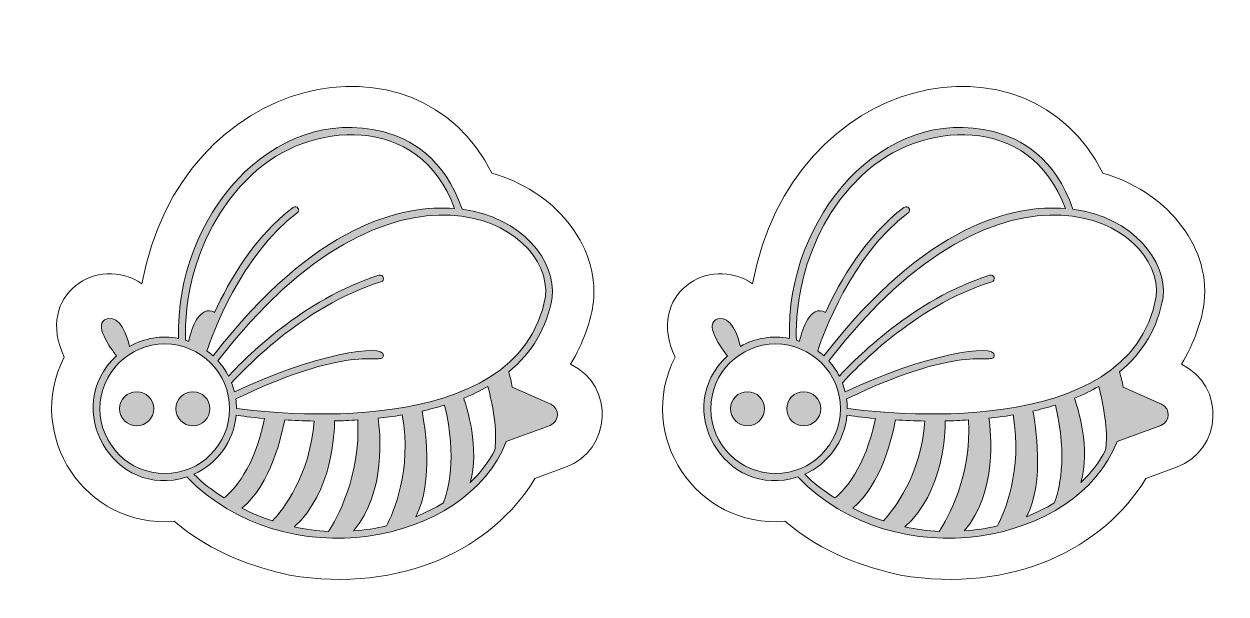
# Model space of a CAD drawing. Header units: inches. Extents: x 16.8 to 30.5, y -15.4 to -9.4.
# Drawn here: x 22.978 to 26.617, y -11.387 to -9.66 of the extents above; entities that cross this region are included whole.
import ezdxf

# ---------------------------------------------------------------- set-up
doc = ezdxf.new("R2010")
doc.units = ezdxf.units.IN
doc.header["$MEASUREMENT"] = 0
doc.layers.add('_U+0421_U+043B_U+043E_U+0439 1', color=7, linetype='Continuous')

msp = doc.modelspace()

# ---------------------------------------------------------------- hatches: boundary and pattern name
at = {"layer": '_U+0421_U+043B_U+043E_U+0439 1', "true_color": 0xffffff}
h = msp.add_hatch(color=7, dxfattribs=at)
h.dxf.hatch_style = 2
edge = h.paths.add_edge_path()
edge.add_spline(control_points=[(24.5723, -10.8118), (24.5723, -10.8118), (24.4559, -10.76), (24.4559, -10.76), (24.4535, -10.7446), (24.4498, -10.7293), (24.4451, -10.7142), (24.5162, -10.6555), (24.5608, -10.5801), (24.577, -10.4889), (24.5885, -10.3786), (24.4874, -10.2458), (24.3042, -10.2216), (24.2506, -10.0642), (24.1443, -10.0066), (24.064, -9.9863), (23.7309, -9.9018), (23.4348, -10.2437), (23.4456, -10.6128), (23.3938, -10.6026), (23.3419, -10.6116), (23.2974, -10.6368), (23.2899, -10.6063), (23.2692, -10.5423), (23.229, -10.5534), (23.1836, -10.5658), (23.2413, -10.6444), (23.2579, -10.6656), (23.0873, -10.8214), (23.2492, -11.1041), (23.4708, -11.0322), (23.7675, -11.339), (24.316, -11.2388), (24.4377, -10.925), (24.4377, -10.925), (24.5702, -10.876), (24.5702, -10.876), (24.5993, -10.8652), (24.6006, -10.8245), (24.5723, -10.8118)], knot_values=[0, 0, 0, 0, 0.013889, 0.013889, 0.013889, 0.027778, 0.027778, 0.027778, 0.041667, 0.041667, 0.041667, 0.055556, 0.055556, 0.055556, 0.069444, 0.069444, 0.069444, 0.083333, 0.083333, 0.083333, 0.097222, 0.097222, 0.097222, 0.111111, 0.111111, 0.111111, 0.125, 0.125, 0.125, 0.138889, 0.138889, 0.138889, 0.152778, 0.152778, 0.152778, 0.166667, 0.166667, 0.166667, 0.180556, 0.180556, 0.180556, 0.180556], degree=3, periodic=0)
edge.add_line((24.5723, -10.8118), (24.5723, -10.8118))
edge = h.paths.add_edge_path()
edge.add_spline(control_points=[(24.5564, -10.486), (24.4769, -10.932), (23.7109, -10.8373), (23.621, -10.8245), (23.6209, -10.8149), (23.62, -10.8054), (23.6188, -10.7961), (23.9874, -10.6189), (24.062, -10.6976), (24.0658, -10.6649), (24.0703, -10.6256), (23.853, -10.6609), (23.6148, -10.7749), (23.6125, -10.7655), (23.6096, -10.7564), (23.6062, -10.7475), (23.6347, -10.7155), (23.8199, -10.5153), (24.0585, -10.4412), (24.0717, -10.4371), (24.0656, -10.4173), (24.0524, -10.4213), (23.8225, -10.4927), (23.6413, -10.6783), (23.5969, -10.7267), (23.5882, -10.7099), (23.5774, -10.6944), (23.5648, -10.6805), (24.0956, -9.9906), (24.58, -10.259), (24.5564, -10.486)], knot_values=[0, 0, 0, 0, 0.013889, 0.013889, 0.013889, 0.027778, 0.027778, 0.027778, 0.041667, 0.041667, 0.041667, 0.055556, 0.055556, 0.055556, 0.069444, 0.069444, 0.069444, 0.083333, 0.083333, 0.083333, 0.097222, 0.097222, 0.097222, 0.111111, 0.111111, 0.111111, 0.125, 0.125, 0.125, 0.138889, 0.138889, 0.138889, 0.138889], degree=3, periodic=0)
edge.add_line((24.5564, -10.486), (24.5564, -10.486))
edge = h.paths.add_edge_path()
edge.add_spline(control_points=[(24.2475, -11.1109), (24.2216, -11.1268), (24.1935, -11.1408), (24.1638, -11.1527), (24.2202, -11.0473), (24.19, -10.87), (24.1828, -10.8328), (24.2065, -10.8274), (24.2292, -10.8213), (24.2508, -10.8145), (24.2906, -10.975), (24.2602, -11.0783), (24.2475, -11.1109)], knot_values=[0, 0, 0, 0, 0.013889, 0.013889, 0.013889, 0.027778, 0.027778, 0.027778, 0.041667, 0.041667, 0.041667, 0.055556, 0.055556, 0.055556, 0.055556], degree=3, periodic=0)
edge.add_line((24.2475, -11.1109), (24.2475, -11.1109))
edge = h.paths.add_edge_path()
edge.add_spline(control_points=[(23.6373, -11.1267), (23.7252, -11.0567), (23.7592, -10.9007), (23.7669, -10.8595), (23.7943, -10.8611), (23.8241, -10.8623), (23.8559, -10.8628), (23.844, -11.0278), (23.761, -11.1322), (23.7302, -11.1655), (23.6975, -11.1546), (23.6663, -11.1415), (23.6373, -11.1267)], knot_values=[0, 0, 0, 0, 0.013889, 0.013889, 0.013889, 0.027778, 0.027778, 0.027778, 0.041667, 0.041667, 0.041667, 0.055556, 0.055556, 0.055556, 0.055556], degree=3, periodic=0)
edge.add_line((23.6373, -11.1267), (23.6373, -11.1267))
edge = h.paths.add_edge_path()
edge.add_spline(control_points=[(23.9176, -10.8625), (23.9406, -10.8621), (23.9642, -10.8611), (23.988, -10.8596), (23.9977, -11.0312), (23.9233, -11.1605), (23.8995, -11.1971), (23.864, -11.1956), (23.8292, -11.1909), (23.7956, -11.1835), (23.9132, -11.0769), (23.9178, -10.8962), (23.9176, -10.8625)], knot_values=[0, 0, 0, 0, 0.013889, 0.013889, 0.013889, 0.027778, 0.027778, 0.027778, 0.041667, 0.041667, 0.041667, 0.055556, 0.055556, 0.055556, 0.055556], degree=3, periodic=0)
edge.add_line((23.9176, -10.8625), (23.9176, -10.8625))
edge = h.paths.add_edge_path()
edge.add_spline(control_points=[(24.0497, -10.8544), (24.0735, -10.8519), (24.0928, -10.8496), (24.1228, -10.8446), (24.1529, -11.0122), (24.0957, -11.1414), (24.0755, -11.1804), (24.0432, -11.188), (24.0096, -11.1932), (23.975, -11.1958), (24.0757, -11.0776), (24.0558, -10.8961), (24.0497, -10.8544)], knot_values=[0, 0, 0, 0, 0.013889, 0.013889, 0.013889, 0.027778, 0.027778, 0.027778, 0.041667, 0.041667, 0.041667, 0.055556, 0.055556, 0.055556, 0.055556], degree=3, periodic=0)
edge.add_line((24.0497, -10.8544), (24.0497, -10.8544))
edge = h.paths.add_edge_path()
edge.add_spline(control_points=[(23.6674, -10.1167), (23.8407, -9.9526), (24.1747, -9.9264), (24.2812, -10.2191), (24.1268, -10.2067), (23.8599, -10.2639), (23.55, -10.6656), (23.5441, -10.6602), (23.5379, -10.6552), (23.5315, -10.6504), (23.5458, -10.6069), (23.6324, -10.3614), (23.8051, -10.2324), (23.8161, -10.2242), (23.8036, -10.2075), (23.7926, -10.2157), (23.6762, -10.3027), (23.599, -10.4373), (23.5549, -10.5339), (23.5527, -10.5323), (23.5499, -10.531), (23.5466, -10.5301), (23.5024, -10.518), (23.4818, -10.5961), (23.4764, -10.6213), (23.4731, -10.6202), (23.47, -10.619), (23.4667, -10.618), (23.4646, -10.5727), (23.4621, -10.3113), (23.6674, -10.1167)], knot_values=[0, 0, 0, 0, 0.013889, 0.013889, 0.013889, 0.027778, 0.027778, 0.027778, 0.041667, 0.041667, 0.041667, 0.055556, 0.055556, 0.055556, 0.069444, 0.069444, 0.069444, 0.083333, 0.083333, 0.083333, 0.097222, 0.097222, 0.097222, 0.111111, 0.111111, 0.111111, 0.125, 0.125, 0.125, 0.138889, 0.138889, 0.138889, 0.138889], degree=3, periodic=0)
edge.add_line((23.6674, -10.1167), (23.6674, -10.1167))
edge = h.paths.add_edge_path()
edge.add_spline(control_points=[(23.2077, -10.8257), (23.2077, -10.7175), (23.2958, -10.6295), (23.404, -10.6295), (23.5122, -10.6295), (23.6002, -10.7175), (23.6002, -10.8257), (23.6002, -10.9339), (23.5122, -11.022), (23.404, -11.022), (23.2958, -11.022), (23.2077, -10.9339), (23.2077, -10.8257)], knot_values=[0, 0, 0, 0, 0.013889, 0.013889, 0.013889, 0.027778, 0.027778, 0.027778, 0.041667, 0.041667, 0.041667, 0.055556, 0.055556, 0.055556, 0.055556], degree=3, periodic=0)
edge.add_line((23.2077, -10.8257), (23.2077, -10.8257))
edge = h.paths.add_edge_path()
edge.add_spline(control_points=[(23.492, -11.024), (23.5622, -10.9927), (23.6128, -10.9253), (23.62, -10.8454), (23.6352, -10.8476), (23.6652, -10.8515), (23.7059, -10.8551), (23.6752, -11.0073), (23.611, -11.0735), (23.5832, -11.0959), (23.5477, -11.0733), (23.517, -11.0488), (23.492, -11.024)], knot_values=[0, 0, 0, 0, 0.013889, 0.013889, 0.013889, 0.027778, 0.027778, 0.027778, 0.041667, 0.041667, 0.041667, 0.055556, 0.055556, 0.055556, 0.055556], degree=3, periodic=0)
edge.add_line((23.492, -11.024), (23.492, -11.024))
edge = h.paths.add_edge_path()
edge.add_spline(control_points=[(24.328, -11.0494), (24.3592, -10.9478), (24.317, -10.8168), (24.3089, -10.7937), (24.3352, -10.7829), (24.3597, -10.771), (24.3823, -10.7578), (24.4071, -10.8556), (24.4081, -10.9157), (24.403, -10.9513), (24.3844, -10.9869), (24.359, -11.0199), (24.328, -11.0494)], knot_values=[0, 0, 0, 0, 0.013889, 0.013889, 0.013889, 0.027778, 0.027778, 0.027778, 0.041667, 0.041667, 0.041667, 0.055556, 0.055556, 0.055556, 0.055556], degree=3, periodic=0)
edge.add_line((24.328, -11.0494), (24.328, -11.0494))
edge = h.paths.add_edge_path()
edge.add_spline(control_points=[(23.4891, -10.7741), (23.5176, -10.7741), (23.5407, -10.7972), (23.5407, -10.8257), (23.5407, -10.8543), (23.5176, -10.8774), (23.4891, -10.8774), (23.4605, -10.8774), (23.4374, -10.8543), (23.4374, -10.8257), (23.4374, -10.7972), (23.4605, -10.7741), (23.4891, -10.7741)], knot_values=[0, 0, 0, 0, 0.013889, 0.013889, 0.013889, 0.027778, 0.027778, 0.027778, 0.041667, 0.041667, 0.041667, 0.055556, 0.055556, 0.055556, 0.055556], degree=3, periodic=0)
edge.add_line((23.4891, -10.7741), (23.4891, -10.7741))
edge = h.paths.add_edge_path()
edge.add_spline(control_points=[(23.3189, -10.7741), (23.3474, -10.7741), (23.3705, -10.7972), (23.3705, -10.8257), (23.3705, -10.8543), (23.3474, -10.8774), (23.3189, -10.8774), (23.2903, -10.8774), (23.2672, -10.8543), (23.2672, -10.8257), (23.2672, -10.7972), (23.2903, -10.7741), (23.3189, -10.7741)], knot_values=[0, 0, 0, 0, 0.013889, 0.013889, 0.013889, 0.027778, 0.027778, 0.027778, 0.041667, 0.041667, 0.041667, 0.055556, 0.055556, 0.055556, 0.055556], degree=3, periodic=0)
edge.add_line((23.3189, -10.7741), (23.3189, -10.7741))
h = msp.add_hatch(color=7, dxfattribs=at)
h.dxf.hatch_style = 2
edge = h.paths.add_edge_path()
edge.add_spline(control_points=[(26.4216, -10.8118), (26.4216, -10.8118), (26.3052, -10.76), (26.3052, -10.76), (26.3028, -10.7446), (26.2991, -10.7293), (26.2944, -10.7142), (26.3655, -10.6555), (26.4101, -10.5801), (26.4263, -10.4889), (26.4378, -10.3786), (26.3367, -10.2458), (26.1535, -10.2216), (26.0999, -10.0642), (25.9936, -10.0066), (25.9133, -9.9863), (25.5802, -9.9018), (25.2841, -10.2437), (25.2949, -10.6128), (25.2431, -10.6026), (25.1912, -10.6116), (25.1467, -10.6368), (25.1392, -10.6063), (25.1185, -10.5423), (25.0783, -10.5534), (25.0329, -10.5658), (25.0906, -10.6444), (25.1072, -10.6656), (24.9366, -10.8214), (25.0985, -11.1041), (25.3201, -11.0322), (25.6168, -11.339), (26.1653, -11.2388), (26.287, -10.925), (26.287, -10.925), (26.4195, -10.876), (26.4195, -10.876), (26.4486, -10.8652), (26.4499, -10.8245), (26.4216, -10.8118)], knot_values=[0, 0, 0, 0, 0.013889, 0.013889, 0.013889, 0.027778, 0.027778, 0.027778, 0.041667, 0.041667, 0.041667, 0.055556, 0.055556, 0.055556, 0.069444, 0.069444, 0.069444, 0.083333, 0.083333, 0.083333, 0.097222, 0.097222, 0.097222, 0.111111, 0.111111, 0.111111, 0.125, 0.125, 0.125, 0.138889, 0.138889, 0.138889, 0.152778, 0.152778, 0.152778, 0.166667, 0.166667, 0.166667, 0.180556, 0.180556, 0.180556, 0.180556], degree=3, periodic=0)
edge.add_line((26.4216, -10.8118), (26.4216, -10.8118))
edge = h.paths.add_edge_path()
edge.add_spline(control_points=[(26.4057, -10.486), (26.3262, -10.932), (25.5602, -10.8373), (25.4703, -10.8245), (25.4702, -10.8149), (25.4693, -10.8054), (25.4681, -10.7961), (25.8367, -10.6189), (25.9113, -10.6976), (25.9151, -10.6649), (25.9196, -10.6256), (25.7023, -10.6609), (25.4641, -10.7749), (25.4618, -10.7655), (25.4589, -10.7564), (25.4555, -10.7475), (25.484, -10.7155), (25.6692, -10.5153), (25.9078, -10.4412), (25.921, -10.4371), (25.9149, -10.4173), (25.9017, -10.4213), (25.6718, -10.4927), (25.4906, -10.6783), (25.4462, -10.7267), (25.4375, -10.7099), (25.4267, -10.6944), (25.4141, -10.6805), (25.9449, -9.9906), (26.4293, -10.259), (26.4057, -10.486)], knot_values=[0, 0, 0, 0, 0.013889, 0.013889, 0.013889, 0.027778, 0.027778, 0.027778, 0.041667, 0.041667, 0.041667, 0.055556, 0.055556, 0.055556, 0.069444, 0.069444, 0.069444, 0.083333, 0.083333, 0.083333, 0.097222, 0.097222, 0.097222, 0.111111, 0.111111, 0.111111, 0.125, 0.125, 0.125, 0.138889, 0.138889, 0.138889, 0.138889], degree=3, periodic=0)
edge.add_line((26.4057, -10.486), (26.4057, -10.486))
edge = h.paths.add_edge_path()
edge.add_spline(control_points=[(26.0968, -11.1109), (26.0709, -11.1268), (26.0428, -11.1408), (26.0131, -11.1527), (26.0695, -11.0473), (26.0393, -10.87), (26.0321, -10.8328), (26.0558, -10.8274), (26.0785, -10.8213), (26.1001, -10.8145), (26.1399, -10.975), (26.1095, -11.0783), (26.0968, -11.1109)], knot_values=[0, 0, 0, 0, 0.013889, 0.013889, 0.013889, 0.027778, 0.027778, 0.027778, 0.041667, 0.041667, 0.041667, 0.055556, 0.055556, 0.055556, 0.055556], degree=3, periodic=0)
edge.add_line((26.0968, -11.1109), (26.0968, -11.1109))
edge = h.paths.add_edge_path()
edge.add_spline(control_points=[(25.4866, -11.1267), (25.5745, -11.0567), (25.6085, -10.9007), (25.6162, -10.8595), (25.6436, -10.8611), (25.6734, -10.8623), (25.7052, -10.8628), (25.6933, -11.0278), (25.6103, -11.1322), (25.5795, -11.1655), (25.5468, -11.1546), (25.5156, -11.1415), (25.4866, -11.1267)], knot_values=[0, 0, 0, 0, 0.013889, 0.013889, 0.013889, 0.027778, 0.027778, 0.027778, 0.041667, 0.041667, 0.041667, 0.055556, 0.055556, 0.055556, 0.055556], degree=3, periodic=0)
edge.add_line((25.4866, -11.1267), (25.4866, -11.1267))
edge = h.paths.add_edge_path()
edge.add_spline(control_points=[(25.7669, -10.8625), (25.7899, -10.8621), (25.8135, -10.8611), (25.8373, -10.8596), (25.847, -11.0312), (25.7726, -11.1605), (25.7488, -11.1971), (25.7133, -11.1956), (25.6785, -11.1909), (25.6449, -11.1835), (25.7625, -11.0769), (25.7671, -10.8962), (25.7669, -10.8625)], knot_values=[0, 0, 0, 0, 0.013889, 0.013889, 0.013889, 0.027778, 0.027778, 0.027778, 0.041667, 0.041667, 0.041667, 0.055556, 0.055556, 0.055556, 0.055556], degree=3, periodic=0)
edge.add_line((25.7669, -10.8625), (25.7669, -10.8625))
edge = h.paths.add_edge_path()
edge.add_spline(control_points=[(25.899, -10.8544), (25.9228, -10.8519), (25.9421, -10.8496), (25.9721, -10.8446), (26.0022, -11.0122), (25.945, -11.1414), (25.9248, -11.1804), (25.8925, -11.188), (25.8589, -11.1932), (25.8243, -11.1958), (25.925, -11.0776), (25.9051, -10.8961), (25.899, -10.8544)], knot_values=[0, 0, 0, 0, 0.013889, 0.013889, 0.013889, 0.027778, 0.027778, 0.027778, 0.041667, 0.041667, 0.041667, 0.055556, 0.055556, 0.055556, 0.055556], degree=3, periodic=0)
edge.add_line((25.899, -10.8544), (25.899, -10.8544))
edge = h.paths.add_edge_path()
edge.add_spline(control_points=[(25.5167, -10.1167), (25.69, -9.9526), (26.024, -9.9264), (26.1305, -10.2191), (25.9761, -10.2067), (25.7092, -10.2639), (25.3993, -10.6656), (25.3934, -10.6602), (25.3872, -10.6552), (25.3808, -10.6504), (25.3951, -10.6069), (25.4817, -10.3614), (25.6543, -10.2324), (25.6654, -10.2242), (25.6529, -10.2075), (25.6419, -10.2157), (25.5255, -10.3027), (25.4483, -10.4373), (25.4042, -10.5339), (25.402, -10.5323), (25.3992, -10.531), (25.3958, -10.5301), (25.3517, -10.518), (25.3311, -10.5961), (25.3257, -10.6213), (25.3224, -10.6202), (25.3193, -10.619), (25.316, -10.618), (25.3139, -10.5727), (25.3114, -10.3113), (25.5167, -10.1167)], knot_values=[0, 0, 0, 0, 0.013889, 0.013889, 0.013889, 0.027778, 0.027778, 0.027778, 0.041667, 0.041667, 0.041667, 0.055556, 0.055556, 0.055556, 0.069444, 0.069444, 0.069444, 0.083333, 0.083333, 0.083333, 0.097222, 0.097222, 0.097222, 0.111111, 0.111111, 0.111111, 0.125, 0.125, 0.125, 0.138889, 0.138889, 0.138889, 0.138889], degree=3, periodic=0)
edge.add_line((25.5167, -10.1167), (25.5167, -10.1167))
edge = h.paths.add_edge_path()
edge.add_spline(control_points=[(25.057, -10.8257), (25.057, -10.7175), (25.1451, -10.6295), (25.2533, -10.6295), (25.3615, -10.6295), (25.4495, -10.7175), (25.4495, -10.8257), (25.4495, -10.9339), (25.3615, -11.022), (25.2533, -11.022), (25.1451, -11.022), (25.057, -10.9339), (25.057, -10.8257)], knot_values=[0, 0, 0, 0, 0.013889, 0.013889, 0.013889, 0.027778, 0.027778, 0.027778, 0.041667, 0.041667, 0.041667, 0.055556, 0.055556, 0.055556, 0.055556], degree=3, periodic=0)
edge.add_line((25.057, -10.8257), (25.057, -10.8257))
edge = h.paths.add_edge_path()
edge.add_spline(control_points=[(25.3413, -11.024), (25.4115, -10.9927), (25.4621, -10.9253), (25.4693, -10.8454), (25.4845, -10.8476), (25.5145, -10.8515), (25.5552, -10.8551), (25.5245, -11.0073), (25.4603, -11.0735), (25.4325, -11.0959), (25.397, -11.0733), (25.3663, -11.0488), (25.3413, -11.024)], knot_values=[0, 0, 0, 0, 0.013889, 0.013889, 0.013889, 0.027778, 0.027778, 0.027778, 0.041667, 0.041667, 0.041667, 0.055556, 0.055556, 0.055556, 0.055556], degree=3, periodic=0)
edge.add_line((25.3413, -11.024), (25.3413, -11.024))
edge = h.paths.add_edge_path()
edge.add_spline(control_points=[(26.1773, -11.0494), (26.2085, -10.9478), (26.1663, -10.8168), (26.1582, -10.7937), (26.1845, -10.7829), (26.209, -10.771), (26.2316, -10.7578), (26.2563, -10.8556), (26.2574, -10.9157), (26.2523, -10.9513), (26.2337, -10.9869), (26.2083, -11.0199), (26.1773, -11.0494)], knot_values=[0, 0, 0, 0, 0.013889, 0.013889, 0.013889, 0.027778, 0.027778, 0.027778, 0.041667, 0.041667, 0.041667, 0.055556, 0.055556, 0.055556, 0.055556], degree=3, periodic=0)
edge.add_line((26.1773, -11.0494), (26.1773, -11.0494))
edge = h.paths.add_edge_path()
edge.add_spline(control_points=[(25.3383, -10.7741), (25.3669, -10.7741), (25.39, -10.7972), (25.39, -10.8257), (25.39, -10.8543), (25.3669, -10.8774), (25.3383, -10.8774), (25.3098, -10.8774), (25.2867, -10.8543), (25.2867, -10.8257), (25.2867, -10.7972), (25.3098, -10.7741), (25.3383, -10.7741)], knot_values=[0, 0, 0, 0, 0.013889, 0.013889, 0.013889, 0.027778, 0.027778, 0.027778, 0.041667, 0.041667, 0.041667, 0.055556, 0.055556, 0.055556, 0.055556], degree=3, periodic=0)
edge.add_line((25.3383, -10.7741), (25.3383, -10.7741))
edge = h.paths.add_edge_path()
edge.add_spline(control_points=[(25.1682, -10.7741), (25.1967, -10.7741), (25.2198, -10.7972), (25.2198, -10.8257), (25.2198, -10.8543), (25.1967, -10.8774), (25.1682, -10.8774), (25.1396, -10.8774), (25.1165, -10.8543), (25.1165, -10.8257), (25.1165, -10.7972), (25.1396, -10.7741), (25.1682, -10.7741)], knot_values=[0, 0, 0, 0, 0.013889, 0.013889, 0.013889, 0.027778, 0.027778, 0.027778, 0.041667, 0.041667, 0.041667, 0.055556, 0.055556, 0.055556, 0.055556], degree=3, periodic=0)
edge.add_line((25.1682, -10.7741), (25.1682, -10.7741))

# ---------------------------------------------------------------- linework, layer by layer
at = {"layer": '_U+0421_U+043B_U+043E_U+0439 1', "color": 1, "lineweight": 9, "true_color": 0xff0000}
for points in [[(24.6327, -10.6906), (24.6707, -10.6293), (24.6962, -10.5518), (24.7015, -10.5019), (24.7199, -10.3256), (24.5789, -10.1631), (24.3942, -10.1125), (24.1717, -9.6603), (23.4529, -9.8023), (23.3344, -10.4473), (23.2028, -10.3557), (23.0095, -10.4798), (23.0997, -10.6692), (22.9778, -10.9054), (23.1629, -11.1888), (23.4322, -11.1667), (23.5522, -11.2662), (23.6717, -11.3046), (23.782, -11.3296), (24.1229, -11.3867), (24.3967, -11.2481), (24.5246, -11.0374), (24.5246, -11.0374), (24.6173, -11.0031), (24.6173, -11.0031), (24.7575, -10.9511), (24.7674, -10.7562), (24.6327, -10.6906)], [(26.482, -10.6906), (26.52, -10.6293), (26.5455, -10.5518), (26.5508, -10.5019), (26.5692, -10.3256), (26.4282, -10.1631), (26.2435, -10.1125), (26.021, -9.6603), (25.3022, -9.8023), (25.1837, -10.4473), (25.0521, -10.3557), (24.8588, -10.4798), (24.949, -10.6692), (24.8271, -10.9054), (25.0122, -11.1888), (25.2815, -11.1667), (25.4015, -11.2662), (25.521, -11.3046), (25.6313, -11.3296), (25.9722, -11.3867), (26.246, -11.2481), (26.3739, -11.0374), (26.3739, -11.0374), (26.4666, -11.0031), (26.4666, -11.0031), (26.6068, -10.9511), (26.6167, -10.7562), (26.482, -10.6906)]]:
    msp.add_open_spline(points, degree=3, knots=[0, 0, 0, 0, 1, 1, 1, 2, 2, 2, 3, 3, 3, 4, 4, 4, 5, 5, 5, 6, 6, 6, 7, 7, 7, 8, 8, 8, 9, 9, 9, 9], dxfattribs=at)
at = {"layer": '_U+0421_U+043B_U+043E_U+0439 1', "lineweight": 0}
for points, knots in [([(24.5723, -10.8118), (24.5723, -10.8118), (24.4559, -10.76), (24.4559, -10.76), (24.4535, -10.7446), (24.4498, -10.7293), (24.4451, -10.7142), (24.5162, -10.6555), (24.5608, -10.5801), (24.577, -10.4889), (24.5885, -10.3786), (24.4874, -10.2458), (24.3042, -10.2216), (24.2506, -10.0642), (24.1443, -10.0066), (24.064, -9.9863), (23.7309, -9.9018), (23.4348, -10.2437), (23.4456, -10.6128), (23.3938, -10.6026), (23.3419, -10.6116), (23.2974, -10.6368), (23.2899, -10.6063), (23.2692, -10.5423), (23.229, -10.5534), (23.1836, -10.5658), (23.2413, -10.6444), (23.2579, -10.6656), (23.0873, -10.8214), (23.2492, -11.1041), (23.4708, -11.0322), (23.7675, -11.339), (24.316, -11.2388), (24.4377, -10.925), (24.4377, -10.925), (24.5702, -10.876), (24.5702, -10.876), (24.5993, -10.8652), (24.6006, -10.8245), (24.5723, -10.8118)], [0, 0, 0, 0, 1, 1, 1, 2, 2, 2, 3, 3, 3, 4, 4, 4, 5, 5, 5, 6, 6, 6, 7, 7, 7, 8, 8, 8, 9, 9, 9, 10, 10, 10, 11, 11, 11, 12, 12, 12, 13, 13, 13, 13]), ([(23.6674, -10.1167), (23.8407, -9.9526), (24.1747, -9.9264), (24.2812, -10.2191), (24.1268, -10.2067), (23.8599, -10.2639), (23.55, -10.6656), (23.5441, -10.6602), (23.5379, -10.6552), (23.5315, -10.6504), (23.5458, -10.6069), (23.6324, -10.3614), (23.8051, -10.2324), (23.8161, -10.2242), (23.8036, -10.2075), (23.7926, -10.2157), (23.6762, -10.3027), (23.599, -10.4373), (23.5549, -10.5339), (23.5527, -10.5323), (23.5499, -10.531), (23.5466, -10.5301), (23.5024, -10.518), (23.4818, -10.5961), (23.4764, -10.6213), (23.4731, -10.6202), (23.47, -10.619), (23.4667, -10.618), (23.4646, -10.5727), (23.4621, -10.3113), (23.6674, -10.1167)], [0, 0, 0, 0, 1, 1, 1, 2, 2, 2, 3, 3, 3, 4, 4, 4, 5, 5, 5, 6, 6, 6, 7, 7, 7, 8, 8, 8, 9, 9, 9, 10, 10, 10, 10]), ([(26.4216, -10.8118), (26.4216, -10.8118), (26.3052, -10.76), (26.3052, -10.76), (26.3028, -10.7446), (26.2991, -10.7293), (26.2944, -10.7142), (26.3655, -10.6555), (26.4101, -10.5801), (26.4263, -10.4889), (26.4378, -10.3786), (26.3367, -10.2458), (26.1535, -10.2216), (26.0999, -10.0642), (25.9936, -10.0066), (25.9133, -9.9863), (25.5802, -9.9018), (25.2841, -10.2437), (25.2949, -10.6128), (25.2431, -10.6026), (25.1912, -10.6116), (25.1467, -10.6368), (25.1392, -10.6063), (25.1185, -10.5423), (25.0783, -10.5534), (25.0329, -10.5658), (25.0906, -10.6444), (25.1072, -10.6656), (24.9366, -10.8214), (25.0985, -11.1041), (25.3201, -11.0322), (25.6168, -11.339), (26.1653, -11.2388), (26.287, -10.925), (26.287, -10.925), (26.4195, -10.876), (26.4195, -10.876), (26.4486, -10.8652), (26.4499, -10.8245), (26.4216, -10.8118)], [0, 0, 0, 0, 1, 1, 1, 2, 2, 2, 3, 3, 3, 4, 4, 4, 5, 5, 5, 6, 6, 6, 7, 7, 7, 8, 8, 8, 9, 9, 9, 10, 10, 10, 11, 11, 11, 12, 12, 12, 13, 13, 13, 13]), ([(25.5167, -10.1167), (25.69, -9.9526), (26.024, -9.9264), (26.1305, -10.2191), (25.9761, -10.2067), (25.7092, -10.2639), (25.3993, -10.6656), (25.3934, -10.6602), (25.3872, -10.6552), (25.3808, -10.6504), (25.3951, -10.6069), (25.4817, -10.3614), (25.6543, -10.2324), (25.6654, -10.2242), (25.6529, -10.2075), (25.6419, -10.2157), (25.5255, -10.3027), (25.4483, -10.4373), (25.4042, -10.5339), (25.402, -10.5323), (25.3992, -10.531), (25.3958, -10.5301), (25.3517, -10.518), (25.3311, -10.5961), (25.3257, -10.6213), (25.3224, -10.6202), (25.3193, -10.619), (25.316, -10.618), (25.3139, -10.5727), (25.3114, -10.3113), (25.5167, -10.1167)], [0, 0, 0, 0, 1, 1, 1, 2, 2, 2, 3, 3, 3, 4, 4, 4, 5, 5, 5, 6, 6, 6, 7, 7, 7, 8, 8, 8, 9, 9, 9, 10, 10, 10, 10]), ([(24.5564, -10.486), (24.4769, -10.932), (23.7109, -10.8373), (23.621, -10.8245), (23.6209, -10.8149), (23.62, -10.8054), (23.6188, -10.7961), (23.9874, -10.6189), (24.062, -10.6976), (24.0658, -10.6649), (24.0703, -10.6256), (23.853, -10.6609), (23.6148, -10.7749), (23.6125, -10.7655), (23.6096, -10.7564), (23.6062, -10.7475), (23.6347, -10.7155), (23.8199, -10.5153), (24.0585, -10.4412), (24.0717, -10.4371), (24.0656, -10.4173), (24.0524, -10.4213), (23.8225, -10.4927), (23.6413, -10.6783), (23.5969, -10.7267), (23.5882, -10.7099), (23.5774, -10.6944), (23.5648, -10.6805), (24.0956, -9.9906), (24.58, -10.259), (24.5564, -10.486)], [0, 0, 0, 0, 1, 1, 1, 2, 2, 2, 3, 3, 3, 4, 4, 4, 5, 5, 5, 6, 6, 6, 7, 7, 7, 8, 8, 8, 9, 9, 9, 10, 10, 10, 10]), ([(26.4057, -10.486), (26.3262, -10.932), (25.5602, -10.8373), (25.4703, -10.8245), (25.4702, -10.8149), (25.4693, -10.8054), (25.4681, -10.7961), (25.8367, -10.6189), (25.9113, -10.6976), (25.9151, -10.6649), (25.9196, -10.6256), (25.7023, -10.6609), (25.4641, -10.7749), (25.4618, -10.7655), (25.4589, -10.7564), (25.4555, -10.7475), (25.484, -10.7155), (25.6692, -10.5153), (25.9078, -10.4412), (25.921, -10.4371), (25.9149, -10.4173), (25.9017, -10.4213), (25.6718, -10.4927), (25.4906, -10.6783), (25.4462, -10.7267), (25.4375, -10.7099), (25.4267, -10.6944), (25.4141, -10.6805), (25.9449, -9.9906), (26.4293, -10.259), (26.4057, -10.486)], [0, 0, 0, 0, 1, 1, 1, 2, 2, 2, 3, 3, 3, 4, 4, 4, 5, 5, 5, 6, 6, 6, 7, 7, 7, 8, 8, 8, 9, 9, 9, 10, 10, 10, 10]), ([(23.2077, -10.8257), (23.2077, -10.7175), (23.2958, -10.6295), (23.404, -10.6295), (23.5122, -10.6295), (23.6002, -10.7175), (23.6002, -10.8257), (23.6002, -10.9339), (23.5122, -11.022), (23.404, -11.022), (23.2958, -11.022), (23.2077, -10.9339), (23.2077, -10.8257)], [0, 0, 0, 0, 1, 1, 1, 2, 2, 2, 3, 3, 3, 4, 4, 4, 4]), ([(25.057, -10.8257), (25.057, -10.7175), (25.1451, -10.6295), (25.2533, -10.6295), (25.3615, -10.6295), (25.4495, -10.7175), (25.4495, -10.8257), (25.4495, -10.9339), (25.3615, -11.022), (25.2533, -11.022), (25.1451, -11.022), (25.057, -10.9339), (25.057, -10.8257)], [0, 0, 0, 0, 1, 1, 1, 2, 2, 2, 3, 3, 3, 4, 4, 4, 4]), ([(24.328, -11.0494), (24.3592, -10.9478), (24.317, -10.8168), (24.3089, -10.7937), (24.3352, -10.7829), (24.3597, -10.771), (24.3823, -10.7578), (24.4071, -10.8556), (24.4081, -10.9157), (24.403, -10.9513), (24.3844, -10.9869), (24.359, -11.0199), (24.328, -11.0494)], [0, 0, 0, 0, 1, 1, 1, 2, 2, 2, 3, 3, 3, 4, 4, 4, 4]), ([(26.1773, -11.0494), (26.2085, -10.9478), (26.1663, -10.8168), (26.1582, -10.7937), (26.1845, -10.7829), (26.209, -10.771), (26.2316, -10.7578), (26.2563, -10.8556), (26.2574, -10.9157), (26.2523, -10.9513), (26.2337, -10.9869), (26.2083, -11.0199), (26.1773, -11.0494)], [0, 0, 0, 0, 1, 1, 1, 2, 2, 2, 3, 3, 3, 4, 4, 4, 4]), ([(23.3189, -10.7741), (23.3474, -10.7741), (23.3705, -10.7972), (23.3705, -10.8257), (23.3705, -10.8543), (23.3474, -10.8774), (23.3189, -10.8774), (23.2903, -10.8774), (23.2672, -10.8543), (23.2672, -10.8257), (23.2672, -10.7972), (23.2903, -10.7741), (23.3189, -10.7741)], [0, 0, 0, 0, 1, 1, 1, 2, 2, 2, 3, 3, 3, 4, 4, 4, 4]), ([(23.4891, -10.7741), (23.5176, -10.7741), (23.5407, -10.7972), (23.5407, -10.8257), (23.5407, -10.8543), (23.5176, -10.8774), (23.4891, -10.8774), (23.4605, -10.8774), (23.4374, -10.8543), (23.4374, -10.8257), (23.4374, -10.7972), (23.4605, -10.7741), (23.4891, -10.7741)], [0, 0, 0, 0, 1, 1, 1, 2, 2, 2, 3, 3, 3, 4, 4, 4, 4]), ([(25.1682, -10.7741), (25.1967, -10.7741), (25.2198, -10.7972), (25.2198, -10.8257), (25.2198, -10.8543), (25.1967, -10.8774), (25.1682, -10.8774), (25.1396, -10.8774), (25.1165, -10.8543), (25.1165, -10.8257), (25.1165, -10.7972), (25.1396, -10.7741), (25.1682, -10.7741)], [0, 0, 0, 0, 1, 1, 1, 2, 2, 2, 3, 3, 3, 4, 4, 4, 4]), ([(25.3383, -10.7741), (25.3669, -10.7741), (25.39, -10.7972), (25.39, -10.8257), (25.39, -10.8543), (25.3669, -10.8774), (25.3383, -10.8774), (25.3098, -10.8774), (25.2867, -10.8543), (25.2867, -10.8257), (25.2867, -10.7972), (25.3098, -10.7741), (25.3383, -10.7741)], [0, 0, 0, 0, 1, 1, 1, 2, 2, 2, 3, 3, 3, 4, 4, 4, 4]), ([(24.2475, -11.1109), (24.2216, -11.1268), (24.1935, -11.1408), (24.1638, -11.1527), (24.2202, -11.0473), (24.19, -10.87), (24.1828, -10.8328), (24.2065, -10.8274), (24.2292, -10.8213), (24.2508, -10.8145), (24.2906, -10.975), (24.2602, -11.0783), (24.2475, -11.1109)], [0, 0, 0, 0, 1, 1, 1, 2, 2, 2, 3, 3, 3, 4, 4, 4, 4]), ([(26.0968, -11.1109), (26.0709, -11.1268), (26.0428, -11.1408), (26.0131, -11.1527), (26.0695, -11.0473), (26.0393, -10.87), (26.0321, -10.8328), (26.0558, -10.8274), (26.0785, -10.8213), (26.1001, -10.8145), (26.1399, -10.975), (26.1095, -11.0783), (26.0968, -11.1109)], [0, 0, 0, 0, 1, 1, 1, 2, 2, 2, 3, 3, 3, 4, 4, 4, 4]), ([(23.492, -11.024), (23.5622, -10.9927), (23.6128, -10.9253), (23.62, -10.8454), (23.6352, -10.8476), (23.6652, -10.8515), (23.7059, -10.8551), (23.6752, -11.0073), (23.611, -11.0735), (23.5832, -11.0959), (23.5477, -11.0733), (23.517, -11.0488), (23.492, -11.024)], [0, 0, 0, 0, 1, 1, 1, 2, 2, 2, 3, 3, 3, 4, 4, 4, 4]), ([(23.6373, -11.1267), (23.7252, -11.0567), (23.7592, -10.9007), (23.7669, -10.8595), (23.7943, -10.8611), (23.8241, -10.8623), (23.8559, -10.8628), (23.844, -11.0278), (23.761, -11.1322), (23.7302, -11.1655), (23.6975, -11.1546), (23.6663, -11.1415), (23.6373, -11.1267)], [0, 0, 0, 0, 1, 1, 1, 2, 2, 2, 3, 3, 3, 4, 4, 4, 4]), ([(23.9176, -10.8625), (23.9406, -10.8621), (23.9642, -10.8611), (23.988, -10.8596), (23.9977, -11.0312), (23.9233, -11.1605), (23.8995, -11.1971), (23.864, -11.1956), (23.8292, -11.1909), (23.7956, -11.1835), (23.9132, -11.0769), (23.9178, -10.8962), (23.9176, -10.8625)], [0, 0, 0, 0, 1, 1, 1, 2, 2, 2, 3, 3, 3, 4, 4, 4, 4]), ([(24.0497, -10.8544), (24.0735, -10.8519), (24.0928, -10.8496), (24.1228, -10.8446), (24.1529, -11.0122), (24.0957, -11.1414), (24.0755, -11.1804), (24.0432, -11.188), (24.0096, -11.1932), (23.975, -11.1958), (24.0757, -11.0776), (24.0558, -10.8961), (24.0497, -10.8544)], [0, 0, 0, 0, 1, 1, 1, 2, 2, 2, 3, 3, 3, 4, 4, 4, 4]), ([(25.3413, -11.024), (25.4115, -10.9927), (25.4621, -10.9253), (25.4693, -10.8454), (25.4845, -10.8476), (25.5145, -10.8515), (25.5552, -10.8551), (25.5245, -11.0073), (25.4603, -11.0735), (25.4325, -11.0959), (25.397, -11.0733), (25.3663, -11.0488), (25.3413, -11.024)], [0, 0, 0, 0, 1, 1, 1, 2, 2, 2, 3, 3, 3, 4, 4, 4, 4]), ([(25.4866, -11.1267), (25.5745, -11.0567), (25.6085, -10.9007), (25.6162, -10.8595), (25.6436, -10.8611), (25.6734, -10.8623), (25.7052, -10.8628), (25.6933, -11.0278), (25.6103, -11.1322), (25.5795, -11.1655), (25.5468, -11.1546), (25.5156, -11.1415), (25.4866, -11.1267)], [0, 0, 0, 0, 1, 1, 1, 2, 2, 2, 3, 3, 3, 4, 4, 4, 4]), ([(25.7669, -10.8625), (25.7899, -10.8621), (25.8135, -10.8611), (25.8373, -10.8596), (25.847, -11.0312), (25.7726, -11.1605), (25.7488, -11.1971), (25.7133, -11.1956), (25.6785, -11.1909), (25.6449, -11.1835), (25.7625, -11.0769), (25.7671, -10.8962), (25.7669, -10.8625)], [0, 0, 0, 0, 1, 1, 1, 2, 2, 2, 3, 3, 3, 4, 4, 4, 4]), ([(25.899, -10.8544), (25.9228, -10.8519), (25.9421, -10.8496), (25.9721, -10.8446), (26.0022, -11.0122), (25.945, -11.1414), (25.9248, -11.1804), (25.8925, -11.188), (25.8589, -11.1932), (25.8243, -11.1958), (25.925, -11.0776), (25.9051, -10.8961), (25.899, -10.8544)], [0, 0, 0, 0, 1, 1, 1, 2, 2, 2, 3, 3, 3, 4, 4, 4, 4])]:
    msp.add_open_spline(points, degree=3, knots=knots, dxfattribs=at)

doc.saveas('drawing.dxf')
